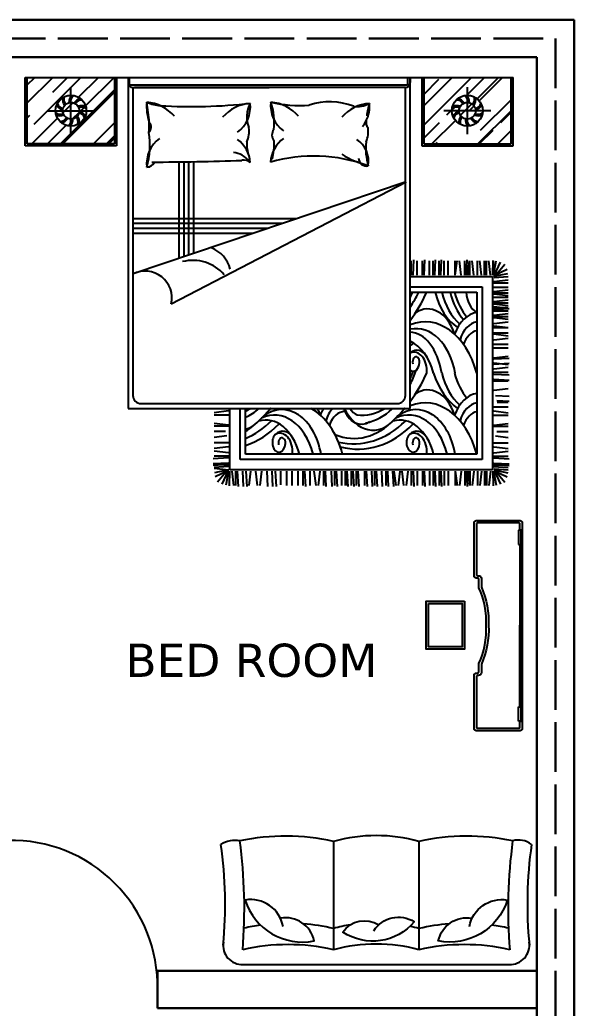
# Model space of a CAD drawing. Header units: inches. Extents: x 5 to 314, y -17 to 610.
# Drawn here: x 180.3 to 313.9, y 371.3 to 609.8 of the extents above; entities that cross this region are included whole.
import ezdxf

# ---------------------------------------------------------------- set-up
doc = ezdxf.new("R2010")
doc.units = ezdxf.units.IN
doc.header["$MEASUREMENT"] = 0
doc.linetypes.add('ACAD_ISO02W100', pattern=[15, 12, -3])
doc.layers.add('FIRNTUR', color=171, linetype='Continuous')

# ---------------------------------------------------------------- blocks, each defined once
blk = doc.blocks.new('A$C64B41DC1')
for p, q in [((0, 2.5079), (2.9903, 2.5079)), ((0, 2.0879), (0, 2.5079)), ((0.012, 2.4618), (0.0581, 2.5079)), ((0.012, 2.3515), (0.1684, 2.5079)), ((0.012, 2.0999), (0.012, 2.5079)), ((0.0543, 2.2213), (0.3409, 2.5079)), ((0.1689, 2.4179), (0.2589, 2.5079)), ((0.3265, 2.386), (0.4484, 2.5079)), ((0.3699, 2.3332), (0.5445, 2.5079)), ((0.548, 2.5079), (0.548, 2.0999)), ((0.56, 2.5079), (0.56, 2.0879)), ((0.6301, 2.5079), (0.6301, 0.4779)), ((0.6401, 2.461), (0.6401, 2.5079)), ((0.6401, 2.5079), (2.344, 2.5079)), ((2.344, 2.5079), (2.3601, 2.5079)), ((2.344, 2.5079), (2.344, 2.461)), ((2.3601, 2.5079), (2.3601, 2.4761)), ((2.3601, 0.4779), (2.3601, 2.5079)), ((2.4303, 2.5079), (2.4303, 2.0879)), ((2.4423, 2.5079), (2.4423, 2.0999)), ((2.4423, 2.3333), (2.6169, 2.5079)), ((2.4423, 2.2145), (2.7357, 2.5079)), ((2.4423, 2.404), (2.5354, 2.4971)), ((2.705, 2.398), (2.8149, 2.5079)), ((2.7691, 2.3772), (2.8998, 2.5079)), ((2.7819, 2.3646), (2.9252, 2.5079)), ((2.9783, 2.0999), (2.9783, 2.5079)), ((2.9903, 2.0879), (2.9903, 2.5079)), ((0.2157, 2.0999), (0.548, 2.4322)), ((0.2804, 2.1597), (0.2804, 2.4481)), ((2.344, 2.461), (0.6401, 2.461)), ((0.6601, 2.4461), (1.4951, 2.4461)), ((0.6601, 2.4461), (0.6601, 0.5579)), ((1.4951, 2.4461), (0.6697, 2.4461)), ((2.3301, 2.4461), (1.4951, 2.4461)), ((2.3301, 0.5579), (2.3301, 2.4461)), ((2.7099, 2.1597), (2.7099, 2.4481)), ((0.2299, 2.0999), (0.548, 2.418)), ((2.7914, 2.1846), (2.9783, 2.3715)), ((0.1362, 2.3039), (0.4246, 2.3039)), ((0.2311, 2.2906), (0.2937, 2.3532)), ((0.3405, 2.3039), (0.3605, 2.3238)), ((2.8541, 2.3039), (2.5657, 2.3039)), ((2.5849, 2.2779), (2.6158, 2.3088)), ((2.6158, 2.3088), (2.6313, 2.3243)), ((2.6674, 2.2756), (2.7382, 2.3464)), ((2.7249, 2.3076), (2.7512, 2.3339)), ((2.7746, 2.0999), (2.9783, 2.3036)), ((0.012, 2.261), (0.0275, 2.2765)), ((0.0404, 2.0999), (0.1982, 2.2578)), ((0.2905, 2.2539), (0.3304, 2.2938)), ((2.4918, 2.0999), (2.6366, 2.2447)), ((2.9144, 2.2312), (2.9783, 2.2951)), ((0.1365, 2.0999), (0.251, 2.2144)), ((0.4194, 2.0999), (0.548, 2.2285)), ((2.4423, 2.1353), (2.5382, 2.2312)), ((2.7831, 2.0999), (2.8678, 2.1846)), ((0.4986, 2.0999), (0.548, 2.1493)), ((0.5127, 2.0999), (0.548, 2.1352)), ((2.8962, 2.0999), (2.9783, 2.182)), ((0.56, 2.0879), (0, 2.0879)), ((0.548, 2.0999), (0.012, 2.0999)), ((2.4303, 2.0879), (2.9903, 2.0879)), ((2.4423, 2.0999), (2.9783, 2.0999)), ((2.5172, 2.0999), (2.5269, 2.1096)), ((0.9415, 1.9902), (0.9415, 1.3975)), ((0.9715, 1.9906), (0.9715, 1.4076)), ((1.0015, 1.991), (1.0015, 1.4177)), ((1.0315, 1.9916), (1.0315, 1.4279)), ((2.3349, 1.8678), (0.6613, 1.3029)), ((0.8956, 1.1191), (2.3349, 1.8678)), ((1.6636, 1.6412), (0.6601, 1.6412)), ((1.5748, 1.6112), (0.6601, 1.6112)), ((2.3665, 1.295), (2.3665, 1.3839)), ((2.377, 1.295), (2.3822, 1.3891)), ((2.4032, 1.295), (2.4032, 1.3839)), ((2.4346, 1.295), (2.4346, 1.3839)), ((2.4451, 1.295), (2.4503, 1.3891)), ((2.4774, 1.2957), (2.4774, 1.3837)), ((2.5, 1.295), (2.5, 1.3839)), ((2.5105, 1.295), (2.5157, 1.3891)), ((2.5367, 1.295), (2.5367, 1.3839)), ((2.5471, 1.295), (2.5524, 1.3891)), ((2.5681, 1.295), (2.5681, 1.3839)), ((2.5918, 1.295), (2.5918, 1.3839)), ((2.6346, 1.2957), (2.6346, 1.3837)), ((2.6362, 1.2957), (2.6467, 1.3839)), ((2.6729, 1.295), (2.6624, 1.3839)), ((2.6938, 1.295), (2.6938, 1.3839)), ((2.7043, 1.295), (2.7095, 1.3891)), ((2.7127, 1.2957), (2.7232, 1.3839)), ((2.7253, 1.295), (2.7253, 1.3839)), ((2.7494, 1.295), (2.7389, 1.3839)), ((2.7718, 1.295), (2.7718, 1.3839)), ((2.7959, 1.295), (2.7854, 1.3839)), ((2.8146, 1.2957), (2.8146, 1.3837)), ((2.8146, 1.2957), (2.8146, 1.3837)), ((2.8282, 1.295), (2.8282, 1.3839)), ((2.8282, 1.295), (2.8282, 1.3839)), ((2.8523, 1.295), (2.8418, 1.3839)), ((2.8523, 1.295), (2.8418, 1.3839)), ((2.8653, 1.2966), (2.8688, 1.3861)), ((2.8711, 1.2957), (2.8711, 1.3837)), ((2.8711, 1.2957), (2.8875, 1.3822)), ((2.8765, 1.2958), (2.9132, 1.3758)), ((2.8893, 1.3011), (2.9394, 1.3636)), ((2.3601, 1.2873), (2.8639, 1.2873)), ((2.8639, 1.2873), (2.8639, 0.1018)), ((2.8713, 1.2927), (2.954, 1.3315)), ((2.8717, 1.2884), (2.9588, 1.3058)), ((2.8744, 1.2817), (2.9603, 1.2869)), ((2.3601, 1.2233), (2.7999, 1.2233)), ((2.7999, 1.2233), (2.7999, 0.1658)), ((2.8716, 1.2565), (2.9605, 1.2669)), ((2.8716, 1.2212), (2.9605, 1.2212)), ((2.8723, 1.2489), (2.9603, 1.2489)), ((2.3601, 1.1913), (2.7679, 1.1912)), ((2.7679, 1.1912), (2.7679, 0.1978)), ((2.8716, 1.1947), (2.9605, 1.2052)), ((2.8716, 1.181), (2.9605, 1.1705)), ((2.8716, 1.1595), (2.9605, 1.1595)), ((2.8723, 1.1872), (2.9603, 1.1872)), ((2.8716, 1.133), (2.9605, 1.1435)), ((2.8716, 1.1193), (2.9605, 1.1088)), ((2.8716, 1.1035), (2.9605, 1.093)), ((2.8716, 1.0965), (2.9605, 1.0965)), ((2.8716, 1.086), (2.9657, 1.0913)), ((2.8723, 1.1255), (2.9603, 1.1255)), ((2.8716, 1.0756), (2.9605, 1.0756)), ((2.8716, 1.0491), (2.9605, 1.0596)), ((2.8716, 1.0354), (2.9605, 1.0249)), ((2.8723, 1.0858), (2.9605, 1.0753)), ((2.8723, 1.0416), (2.9603, 1.0416)), ((2.8723, 0.9987), (2.9605, 1.0092)), ((2.8723, 0.985), (2.9605, 0.9745)), ((2.8723, 0.9735), (2.9603, 0.9735)), ((2.8716, 0.9346), (2.9605, 0.9241)), ((2.8723, 0.9408), (2.9603, 0.9408)), ((2.8723, 0.8979), (2.9605, 0.9084)), ((2.8723, 0.8726), (2.9603, 0.8726)), ((2.8723, 0.8505), (2.9603, 0.8505)), ((2.8716, 0.7885), (2.9605, 0.799)), ((2.8716, 0.7818), (2.9657, 0.787)), ((2.8716, 0.7503), (2.9657, 0.7556)), ((2.8716, 0.7204), (2.9605, 0.7309)), ((2.8723, 0.7571), (2.9605, 0.7466)), ((2.8716, 0.6995), (2.9605, 0.6995)), ((2.8716, 0.689), (2.9657, 0.6838)), ((2.8716, 0.6576), (2.9657, 0.6523)), ((2.8716, 0.6471), (2.9605, 0.6471)), ((2.8716, 0.5903), (2.9605, 0.6007)), ((2.882, 0.5582), (2.9657, 0.5536)), ((0.7101, 0.5079), (2.2801, 0.5079)), ((2.8716, 0.4877), (2.9603, 0.4877)), ((2.8909, 0.5263), (2.9657, 0.5222)), ((2.8928, 0.5169), (2.9605, 0.5169)), ((0.6301, 0.4779), (2.3601, 0.4779)), ((1.2465, 0.4625), (1.1576, 0.452)), ((1.2465, 0.4365), (1.1577, 0.4365)), ((1.2542, 0.1018), (1.2542, 0.4779)), ((1.3182, 0.1658), (1.3182, 0.4779)), ((1.3502, 0.1978), (1.3502, 0.4779)), ((2.8716, 0.4625), (2.9605, 0.452)), ((2.8716, 0.4365), (2.9603, 0.4365)), ((1.2465, 0.3746), (1.1576, 0.3851)), ((1.2465, 0.3684), (1.1577, 0.3684)), ((2.8716, 0.3746), (2.9605, 0.3851)), ((2.8716, 0.3684), (2.9603, 0.3684)), ((1.2355, 0.3092), (1.1576, 0.3)), ((1.2285, 0.3357), (1.1577, 0.3357)), ((2.8826, 0.3092), (2.9605, 0.3)), ((2.8896, 0.3357), (2.9603, 0.3357)), ((1.2457, 0.2676), (1.1577, 0.2676)), ((2.8723, 0.2676), (2.9603, 0.2676)), ((1.2457, 0.2423), (1.1576, 0.2319)), ((1.2465, 0.2057), (1.1576, 0.2161)), ((1.2465, 0.1847), (1.1576, 0.1847)), ((2.7679, 0.1978), (1.3502, 0.1978)), ((2.8716, 0.2057), (2.9605, 0.2161)), ((2.8716, 0.1847), (2.9605, 0.1847)), ((2.8723, 0.2423), (2.9605, 0.2319)), ((1.2465, 0.1742), (1.1524, 0.169)), ((1.2465, 0.1428), (1.1524, 0.1376)), ((1.2465, 0.1334), (1.1524, 0.1281)), ((1.2465, 0.1323), (1.1576, 0.1323)), ((1.2465, 0.1323), (1.1576, 0.1323)), ((1.2465, 0.1229), (1.1588, 0.1168)), ((2.7999, 0.1658), (1.3182, 0.1658)), ((2.8716, 0.1742), (2.9657, 0.169)), ((2.8716, 0.1428), (2.9657, 0.1376)), ((2.8716, 0.1334), (2.9657, 0.1281)), ((2.8716, 0.1323), (2.9605, 0.1323)), ((2.8716, 0.1229), (2.9593, 0.1168)), ((1.2465, 0.1), (1.1576, 0.1105)), ((1.2464, 0.1007), (1.1592, 0.0833)), ((1.2468, 0.0964), (1.1641, 0.0576)), ((1.2288, 0.088), (1.1787, 0.0255)), ((1.2415, 0.0933), (1.2049, 0.0133)), ((1.247, 0.0934), (1.2306, 0.0069)), ((1.2527, 0.0925), (1.2493, 0.003)), ((2.8639, 0.1018), (1.2542, 0.1018)), ((1.2658, 0.0941), (1.2762, 0.0052)), ((1.2899, 0.0941), (1.2899, 0.0052)), ((1.2999, 0.0941), (1.3051, 0)), ((1.3313, 0.0941), (1.3365, 0)), ((1.3523, 0.0941), (1.3575, 0)), ((1.3804, 0.0941), (1.3699, 0.0052)), ((1.4119, 0.0934), (1.4223, 0.0052)), ((1.4485, 0.0941), (1.438, 0.0052)), ((1.48, 0.0941), (1.4852, 0)), ((1.5114, 0.0941), (1.5166, 0)), ((1.5323, 0.0941), (1.5376, 0)), ((1.5638, 0.0941), (1.5638, 0.0105)), ((1.6021, 0.0941), (1.6021, 0.0052)), ((1.6336, 0.0941), (1.6336, 0.0052)), ((1.6702, 0.0941), (1.6702, 0.0052)), ((1.7017, 0.0941), (1.7017, 0.0052)), ((1.7122, 0.0941), (1.7174, 0)), ((1.7445, 0.0934), (1.7445, 0.0054)), ((1.7698, 0.0934), (1.7803, 0.0052)), ((1.8065, 0.0941), (1.796, 0.0052)), ((1.8274, 0.0941), (1.8274, 0.0052)), ((1.8379, 0.0941), (1.8431, 0)), ((1.8746, 0.0941), (1.8798, 0)), ((1.8955, 0.0941), (1.8955, 0.0052)), ((1.906, 0.0941), (1.9113, 0)), ((1.9384, 0.0934), (1.9384, 0.0054)), ((1.9609, 0.0941), (1.9609, 0.0052)), ((1.9636, 0.0934), (1.9741, 0.0052)), ((1.9714, 0.0941), (1.9766, 0)), ((1.9976, 0.0941), (1.9976, 0.0052)), ((2.0081, 0.0941), (2.0133, 0)), ((2.029, 0.0941), (2.029, 0.0052)), ((2.0395, 0.0941), (2.0447, 0)), ((2.0797, 0.0941), (2.0797, 0.0052)), ((2.0902, 0.0941), (2.0954, 0)), ((2.1216, 0.0941), (2.1269, 0)), ((2.1412, 0.0941), (2.1412, 0.0052)), ((2.1517, 0.0941), (2.1569, 0)), ((2.1831, 0.0941), (2.1884, 0)), ((2.2093, 0.0941), (2.2093, 0.0052)), ((2.2198, 0.0941), (2.225, 0)), ((2.2512, 0.0941), (2.2565, 0)), ((2.2603, 0.0934), (2.2707, 0.0052)), ((2.2969, 0.0941), (2.2864, 0.0052)), ((2.3089, 0.0934), (2.3193, 0.0052)), ((2.3455, 0.0941), (2.3351, 0.0052)), ((2.3665, 0.0941), (2.3665, 0.0052)), ((2.377, 0.0941), (2.3822, 0)), ((2.4032, 0.0941), (2.4032, 0.0052)), ((2.4346, 0.0941), (2.4346, 0.0052)), ((2.4451, 0.0941), (2.4503, 0)), ((2.4774, 0.0934), (2.4774, 0.0054)), ((2.5, 0.0941), (2.5, 0.0052)), ((2.5105, 0.0941), (2.5157, 0)), ((2.5367, 0.0941), (2.5367, 0.0052)), ((2.5471, 0.0941), (2.5524, 0)), ((2.5681, 0.0941), (2.5681, 0.0052)), ((2.5918, 0.0941), (2.5918, 0.0052)), ((2.6346, 0.0934), (2.6346, 0.0054)), ((2.6362, 0.0934), (2.6467, 0.0052)), ((2.6729, 0.0941), (2.6624, 0.0052)), ((2.6938, 0.0941), (2.6938, 0.0052)), ((2.7043, 0.0941), (2.7095, 0)), ((2.7127, 0.0934), (2.7232, 0.0052)), ((2.7253, 0.0941), (2.7253, 0.0052)), ((2.7494, 0.0941), (2.7389, 0.0052)), ((2.7718, 0.0941), (2.7718, 0.0052)), ((2.7959, 0.0941), (2.7854, 0.0052)), ((2.8146, 0.0934), (2.8146, 0.0054)), ((2.8282, 0.0941), (2.8282, 0.0052)), ((2.8523, 0.0941), (2.8418, 0.0052)), ((2.8653, 0.0925), (2.8688, 0.003)), ((2.8711, 0.0934), (2.8875, 0.0069)), ((2.8713, 0.0964), (2.954, 0.0576)), ((2.8717, 0.1007), (2.9588, 0.0833)), ((2.8744, 0.1074), (2.9603, 0.1022)), ((2.8765, 0.0933), (2.9132, 0.0133)), ((2.8893, 0.088), (2.9394, 0.0255))]:
    blk.add_line(p, q)
at = {"ltscale": 10}
for p, q in [((1.4859, 1.5812), (0.6601, 1.5812)), ((1.397, 1.5512), (0.6601, 1.5512))]:
    blk.add_line(p, q, dxfattribs=at)
for centre, radius in [((0.2804, 2.3039), 0.0942), ((2.7099, 2.3039), 0.0942), ((0.2804, 2.3039), 0.051), ((2.7099, 2.3039), 0.051)]:
    blk.add_circle(centre, radius)
for centre, radius, start, end in [((0.6601, 2.4761), 0.03, 180, 270), ((2.3301, 2.4761), 0.03, 270, 0), ((0.2887, 2.3745), 0.0605, 172.17003, 218.48975), ((0.2828, 2.3731), 0.0462, 160.30017, 220.53802), ((0.3286, 2.3561), 0.0605, 136.17003, 182.48975), ((0.3231, 2.3585), 0.0462, 124.30017, 184.53802), ((0.3501, 2.3178), 0.0605, 100.17003, 146.48975), ((0.347, 2.323), 0.0462, 88.30017, 148.53802), ((2.6433, 2.323), 0.0462, 31.46198, 91.69983), ((2.6402, 2.3178), 0.0605, 33.51025, 79.82997), ((2.6672, 2.3585), 0.0462, 355.46198, 55.69983), ((2.6617, 2.3561), 0.0605, 357.51025, 43.82997), ((2.7075, 2.3731), 0.0462, 319.46198, 19.69983), ((2.7016, 2.3745), 0.0605, 321.51025, 7.82997), ((0.2457, 2.3659), 0.0605, 208.17003, 254.48975), ((0.2417, 2.3614), 0.0462, 196.30017, 256.53802), ((0.3449, 2.2742), 0.0605, 64.17003, 110.48975), ((0.3455, 2.2802), 0.0462, 52.30017, 112.53802), ((1.0526, 2.3302), 0.3085, 175.30484, 198.69419), ((-0.8702, 2.0941), 1.6364, 4.80985, 9.18918), ((0.8579, 2.6278), 0.2948, 247.51785, 264.26696), ((0.728, 2.111), 0.245, 40.4189, 85.9871), ((1.0164, 5.7096), 3.3803, 266.81337, 276.16021), ((1.3963, 2.1044), 0.245, 94.0129, 139.5811), ((1.1858, 2.3288), 0.1943, 306.5711, 5.88998), ((1.5348, 2.2652), 0.1767, 151.77364, 201.69827), ((1.6986, 2.3355), 0.1943, 174.11002, 233.4289), ((1.1481, 2.2311), 0.3783, 353.49469, 19.18669), ((1.6871, 3.192), 0.8561, 257.74383, 273.62843), ((1.4882, 2.111), 0.245, 40.4189, 85.9871), ((1.8674, 1.9709), 0.3878, 68.20259, 108.9817), ((2.1269, 2.1044), 0.245, 94.0129, 139.5811), ((2.0342, 2.4856), 0.1563, 261.59582, 298.90918), ((1.9165, 2.3288), 0.1943, 333.73715, 5.88998), ((2.6058, 2.2028), 0.517, 163.60457, 172.3273), ((2.6448, 2.2802), 0.0462, 67.46198, 127.69983), ((2.6454, 2.2742), 0.0605, 69.51025, 115.82997), ((2.7486, 2.3614), 0.0462, 283.46198, 343.69983), ((2.7446, 2.3659), 0.0605, 285.51025, 331.82997), ((0.2153, 2.3276), 0.0462, 232.30017, 292.53802), ((0.2158, 2.3336), 0.0605, 244.17003, 290.48975), ((0.2138, 2.2848), 0.0462, 268.30017, 328.53802), ((0.2107, 2.29), 0.0605, 280.17003, 326.48975), ((0.2377, 2.2493), 0.0462, 304.30017, 4.53802), ((0.2322, 2.2517), 0.0605, 316.17003, 2.48975), ((0.2779, 2.2347), 0.0462, 340.30017, 40.53802), ((0.272, 2.2333), 0.0605, 352.17003, 38.48975), ((0.3191, 2.2464), 0.0462, 16.30017, 76.53802), ((0.3151, 2.2419), 0.0605, 28.17003, 74.48975), ((2.1347, 2.2313), 0.0459, 165.35061, 223.26844), ((2.6752, 2.2419), 0.0605, 105.51025, 151.82997), ((2.6712, 2.2464), 0.0462, 103.46198, 163.69983), ((2.7182, 2.2333), 0.0605, 141.51025, 187.82997), ((2.7123, 2.2347), 0.0462, 139.46198, 199.69983), ((2.7581, 2.2517), 0.0605, 177.51025, 223.82997), ((2.7526, 2.2493), 0.0462, 175.46198, 235.69983), ((2.7796, 2.29), 0.0605, 213.51025, 259.82997), ((2.7765, 2.2848), 0.0462, 211.46198, 271.69983), ((2.7744, 2.3336), 0.0605, 249.51025, 295.82997), ((2.775, 2.3276), 0.0462, 247.46198, 307.69983), ((0.7274, 2.2013), 0.0446, 314.4736, 42.17134), ((-1.6008, 2.277), 2.3618, 357.39054, 358.88764), ((1.204, 2.1778), 0.1681, 337.01697, 7.53676), ((1.5671, 2.1546), 0.0547, 142.08329, 220.902), ((1.9165, 2.3288), 0.1943, 320.94042, 333.73715), ((1.9346, 2.1778), 0.1681, 337.01697, 7.53676), ((0.9385, 1.978), 0.1943, 126.5711, 185.88998), ((0.2688, 2.0945), 0.4956, 344.0243, 8.70709), ((1.1858, 1.9714), 0.1943, 4.31813, 53.4289), ((1.7059, 1.9714), 0.204, 127.11975, 175.09005), ((1.9394, 1.991), 0.1651, 351.26213, 55.75721), ((1.5415, 2.0969), 0.1834, 175.22328, 196.23004), ((1.1965, 2.0983), 0.3299, 343.79543, 3.55541), ((2.4617, 2.0719), 0.3745, 173.82958, 196.4356), ((1.2687, 1.9248), 0.1223, 33.62799, 86.47438), ((1.3401, 1.9404), 0.0603, 49.09906, 101.37023), ((1.7676, 1.0629), 0.9631, 69.65065, 105.96307), ((2.2748, 2.5795), 0.6373, 238.34989, 254.31375), ((2.0911, 2.0123), 0.0478, 179.77267, 283.80184), ((0.7417, 2.0149), 0.057, 273.47085, 328.54118), ((0.728, 2.2025), 0.245, 274.0129, 278.34166), ((0.7246, 18.8439), 16.8552, 270.17399, 272.05214), ((1.0747, 1.2871), 0.1871, 14.1863, 69.12121), ((1.0274, 1.1334), 0.2527, 40.62904, 104.37123), ((0.7347, 1.1553), 0.1649, 347.31088, 116.44537), ((0.7101, 0.5579), 0.05, 180, 270), ((2.2801, 0.5579), 0.05, 270, 0)]:
    blk.add_arc(centre, radius, start, end)
for centre, major_axis, ratio, start_param, end_param in [((1.9938, 1.6262), (0, -0.7531), 0.68, 0.797284, 0.954936), ((2.0643, 1.466), (0, -0.5322), 0.68, 7.239912, 7.311536), ((1.9052, 1.7397), (0, -0.9842), 0.68, 0.74745, 0.979724), ((2.7455, 1.3081), (0, 0.3614), 0.68, 1.900046, 2.742661), ((2.7868, 1.3081), (0, 0.3614), 0.68, 1.900046, 2.614747), ((2.8372, 1.3081), (0, 0.3614), 0.68, 1.900046, 2.479658), ((2.8607, 1.3211), (0, 0.3614), 0.68, 1.938265, 2.479658), ((2.8057, 1.2079), (0, -0.1524), 0.68, 4.821745, 5.895886), ((2.4665, 0.8216), (0, -0.2664), 0.68, 2.006169, 3.565187), ((2.4513, 0.5069), (0, 0.502), 0.68, 5.095327, 6.553458), ((2.7862, 0.8069), (0, -0.2615), 0.68, 3.244645, 4.205018), ((2.396, 0.6032), (0, 0.3641), 0.68, -1.3172, 0.145284), ((2.7784, 0.8289), (0, -0.1802), 0.68, 3.227058, 4.318474), ((2.3507, 0.5642), (0.0073, 0.3819), 0.56205, -1.21172, -0.009991), ((2.7821, 0.7971), (0, -0.1589), 0.68, 3.272942, 4.229533), ((2.2964, 0.5771), (0, -0.3263), 0.68, 1.938944, 2.850232), ((2.0403, 1.6015), (0, -0.8763), 0.68, 6.849801, 6.887077), ((2.4005, 0.7132), (0, -0.1214), 0.68, 2.284368, 3.652258), ((2.3834, 0.7081), (0, 0.1147), 0.68, 4.593909, 6.585576), ((2.3961, 0.7628), (0, -0.0317), 0.68, 1.462497, 5.046281), ((2.3774, 0.7653), (0, -0.0593), 0.68, 5.841311, 7.755362), ((1.9938, 1.1295), (-0.0678, 0.7439), 0.610498, 3.917146, 4.063997), ((2.0643, 0.9693), (0, -0.5322), 0.68, 7.239912, 7.336618), ((1.9052, 1.243), (0, -0.9842), 0.68, 0.74745, 0.979724), ((2.7455, 0.8114), (-0.0599, 0.3735), 0.695517, 1.775813, 2.548612), ((2.7868, 0.8114), (0, 0.3614), 0.68, 1.900046, 2.614747), ((2.8607, 0.8243), (0, 0.3614), 0.68, 1.938265, 2.479658), ((2.4665, 0.3249), (0, -0.2664), 0.68, 2.006169, 3.565187), ((2.4513, 0.0102), (0, 0.502), 0.68, 5.095327, 6.553458), ((2.7862, 0.3102), (0, -0.2615), 0.68, 3.244645, 4.205018), ((2.7784, 0.3322), (0, -0.1802), 0.68, 3.227058, 4.318474), ((1.242, 0.9693), (0, -0.5322), 0.68, 6.586764, 6.677612), ((1.1714, 1.1295), (-0.1157, 0.7241), 0.59432, 3.291697, 3.50733), ((1.474, 0.0804), (0, -0.3263), 0.68, 1.938944, 3.339184), ((1.0828, 1.243), (0, -0.9842), 0.68, 0.565948, 0.680366), ((1.5283, 0.0674), (0, -0.3703), 0.68, 1.930561, 3.464283), ((1.5736, 0.1065), (0, 0.3641), 0.68, -1.3172, 0.476403), ((1.6289, 0.0102), (0, 0.502), 0.68, 6.655152, 6.661293), ((1.6289, 0.0102), (0, 0.502), 0.68, 5.095327, 5.911219), ((1.6442, 0.3249), (0, -0.2664), 0.68, 2.006169, 2.182797), ((1.9638, 0.3102), (0, -0.2615), 0.68, 4.015924, 4.205018), ((1.956, 0.3322), (0, -0.1802), 0.68, 3.770744, 4.318474), ((1.9597, 0.3004), (0, -0.1589), 0.68, 3.14258, 4.229533), ((2.0606, 0.5616), (0, -0.1803), 0.68, 5.194792, 5.929328), ((2.0606, 0.5616), (0, -0.1803), 0.68, 5.194792, 6.723255), ((2.1315, 0.6603), (0, -0.3155), 0.68, 5.328638, 6.949396), ((2.0549, 0.5656), (0, -0.1303), 0.68, 5.450951, 6.054641), ((2.0643, 0.9693), (0, -0.5322), 0.68, 6.20013, 6.677612), ((1.9938, 1.1295), (-0.0678, 0.7439), 0.610498, 3.199135, 3.592282), ((2.2964, 0.0804), (0, -0.3263), 0.68, 1.938944, 3.339184), ((1.9052, 1.243), (0, -0.9842), 0.68, 0.565948, 0.680366), ((2.3507, 0.0674), (0, -0.3703), 0.68, 1.930561, 3.464283), ((2.396, 0.1065), (0, 0.3641), 0.68, -1.3172, 0.476403), ((2.4513, 0.0102), (0, 0.502), 0.68, 6.655152, 6.661293), ((2.7821, 0.3004), (0, -0.1589), 0.68, 3.272942, 4.229533), ((1.1933, 0.9181), (0, -0.624), 0.68, 0.378672, 0.625379), ((1.3091, 0.6603), (0, -0.3155), 0.68, 6.475719, 6.949396), ((1.1911, 1.1066), (0, 0.8458), 0.68, 3.421828, 3.728616), ((1.2179, 1.1047), (0, -0.8763), 0.68, 6.507006, 6.887077), ((2.0157, 0.9181), (0, -0.624), 0.68, -0.280078, 0.625379), ((2.0135, 1.1066), (0, 0.8458), 0.68, 2.978727, 3.728616), ((2.0403, 1.1047), (0, -0.8763), 0.68, 6.099302, 6.887077), ((1.555, 0.2685), (0, -0.0593), 0.68, 3.732151, 7.755362), ((1.5781, 0.2165), (0, -0.1214), 0.68, 2.284368, 3.726131), ((1.561, 0.2114), (0, 0.1147), 0.68, 4.593909, 6.647252), ((2.3774, 0.2685), (0, -0.0593), 0.68, 3.732151, 7.755362), ((2.4005, 0.2165), (0, -0.1214), 0.68, 2.284368, 3.726131), ((2.3834, 0.2114), (0, 0.1147), 0.68, 4.593909, 6.647252), ((1.5737, 0.2661), (0, -0.0317), 0.68, 1.462497, 5.046281), ((2.3961, 0.2661), (0, -0.0317), 0.68, 1.462497, 5.046281)]:
    blk.add_ellipse(centre, major_axis=major_axis, ratio=ratio, start_param=start_param, end_param=end_param)
blk = doc.blocks.new('SO_3SP03')
for p, q in [((823.3, 0), (-823.3, 0)), ((-260, -748), (-260, -88)), ((260, -748), (260, -88))]:
    blk.add_line(p, q)
for points in [[(-566.8, -230.7, -0.414077), (-797.3, -391.3, -0.382356), (-377.3, -142.6, -0.405465), (-582.8, -280.8)], [(15.2, -204.6, -0.414077), (-231.5, -259.5, -0.382356), (203.1, -196.1, -0.405465), (-15.2, -240.8)], [(566.8, -230.7, 0.414077), (797.3, -391.3, 0.382356), (377.3, -142.6, 0.405465), (582.8, -280.8)]]:
    blk.add_lwpolyline(points, format="xyb")
for centre, radius, start, end in [((-816.1, -115.3), 115.5, 86.43748, 189.60284), ((816.1, -115.3), 115.5, 350.39716, 93.56252), ((-3475.8, -368.2), 2556.6, 351.86187, 5.64443), ((-3884.2, -340.1), 3082, 352.31612, 4.69152), ((-536.3, 1073.8), 1194.2, 256.62303, 283.37697), ((0, 839.9), 963.7, 254.3476, 285.6524), ((536.3, 1073.8), 1194.2, 256.62303, 283.37697), ((3884.2, -340.1), 3082, 175.30848, 187.68388), ((3475.8, -368.2), 2556.6, 174.35557, 188.13813), ((-536.3, 943.7), 1194.2, 257.00688, 261.97046), ((-536.3, 943.7), 1194.2, 274.47715, 283.37697), ((0, 709.8), 963.7, 254.3476, 257.69079), ((0, 709.8), 963.7, 279.38806, 285.6524), ((536.3, 943.7), 1194.2, 256.62303, 265.52285), ((536.3, 943.7), 1194.2, 278.02954, 282.99312), ((-865.1, -624.6), 132.4, 232.87495, 285.40208), ((-554.8, 576.4), 1356.8, 258.29936, 282.54792), ((0, 179.9), 963.7, 254.3476, 285.6524), ((554.8, 576.4), 1356.8, 257.45208, 281.70064), ((856.7, -580.8), 173.5, 261.12835, 300.59463)]:
    blk.add_arc(centre, radius, start, end)
blk = doc.blocks.new('TASRIHA1')
at = {"color": 255}
for p, q in [((-0.991, -0.012), (-0.991, 0)), ((-0.991, -0.012), (-0.991, -0.037)), ((1, -0.012), (-0.991, -0.012)), ((-0.991, -0.037), (-0.841, -0.037)), ((-0.841, -0.037), (-0.841, -0.012)), ((-0.841, -0.024), (0.009, -0.024)), ((0.85, -0.024), (0, -0.024)), ((0.85, -0.037), (0.85, -0.012)), ((1, -0.037), (0.85, -0.037)), ((1, -0.012), (1, -0.037))]:
    blk.add_line(p, q, dxfattribs=at)
for points in [[(0, 0), (1.08, 0, -0.414214), (1.1, -0.02), (1.1, -0.48, -0.414214), (1.08, -0.5), (0.52, -0.5, -0.414214), (0.5, -0.48), (0.5, -0.47, 0.414214), (0.48, -0.45), (0.4, -0.45, 0.118044), (0.004, -0.375, 0.118044), (-0.391, -0.45), (-0.471, -0.45, 0.414214), (-0.491, -0.47), (-0.491, -0.48, -0.414214), (-0.511, -0.5), (-1.071, -0.5, -0.414214), (-1.091, -0.48), (-1.091, -0.02, -0.414214), (-1.071, 0), (0.009, 0)], [(-0.991, -0.025), (-1.056, -0.025, 0.414214), (-1.066, -0.035), (-1.066, -0.465, 0.414214), (-1.056, -0.475), (-0.526, -0.475, 0.414214), (-0.516, -0.465), (-0.516, -0.455, -0.414214), (-0.486, -0.425), (-0.396, -0.425, -0.116169), (0.004, -0.35, -0.116169), (0.405, -0.425), (0.495, -0.425, -0.414214), (0.525, -0.455), (0.525, -0.465, 0.414214), (0.535, -0.475), (1.065, -0.475, 0.414214), (1.075, -0.465), (1.075, -0.035, 0.414214), (1.065, -0.025), (1, -0.025), (1, 0)]]:
    blk.add_lwpolyline(points, format="xyb", dxfattribs=at)
for points in [[(-0.25, -0.6), (0.25, -0.6), (0.25, -1), (-0.25, -1)], [(-0.225, -0.975), (-0.225, -0.625), (0.225, -0.625), (0.225, -0.975)]]:
    blk.add_lwpolyline(points, close=True, dxfattribs=at)

msp = doc.modelspace()

# ---------------------------------------------------------------- linework, layer by layer
at = {"lineweight": 30}
for p, q in [((4.95, 609.85), (313.95, 609.85)), ((313.95, 609.85), (313.95, 5.35)), ((13.95, 600.85), (304.95, 600.85)), ((304.95, 600.85), (304.95, 185.35)), ((213.45, 380.35), (304.95, 380.35)), ((213.45, 380.35), (213.45, 371.35)), ((213.45, 371.35), (304.95, 371.35))]:
    msp.add_line(p, q, dxfattribs=at)
at = {"linetype": 'ACAD_ISO02W100', "lineweight": 30}
for p, q in [((9.45, 605.35), (309.45, 605.35)), ((309.45, 605.35), (309.45, 5.35))]:
    msp.add_line(p, q, dxfattribs=at)
msp.add_arc((178.2, 376.6), 35.26, 358.7811, 91.2189)

# ---------------------------------------------------------------- block references
at = {"xscale": 39.34456906527316, "yscale": 39.34456906527316, "zscale": 39.34456906527316}
msp.add_blockref('A$C64B41DC1', (181.56, 497.26), dxfattribs=at)
at = {"xscale": 0.03963896545206731, "yscale": 0.03963896545206731, "zscale": 0.03963896545206731, "rotation": 180}
msp.add_blockref('SO_3SP03', (266.21, 381.93), dxfattribs=at)
at = {"layer": 'FIRNTUR', "xscale": 23.14479770428646, "yscale": 23.14479770428646, "zscale": 23.14479770428646, "rotation": 270}
msp.add_blockref('TASRIHA1', (301.4, 463.77), dxfattribs=at)

# ---------------------------------------------------------------- texts
at = {"insert": (204.56, 459.3), "char_height": 8, "attachment_point": 1}
msp.add_mtext_dynamic_manual_height_columns('\\pxqc;{\\fVerdana|b0|i0|c0|p34;BED ROOM}', width=63.0837, gutter_width=1, heights=[0], dxfattribs=at)

doc.saveas('drawing.dxf')
